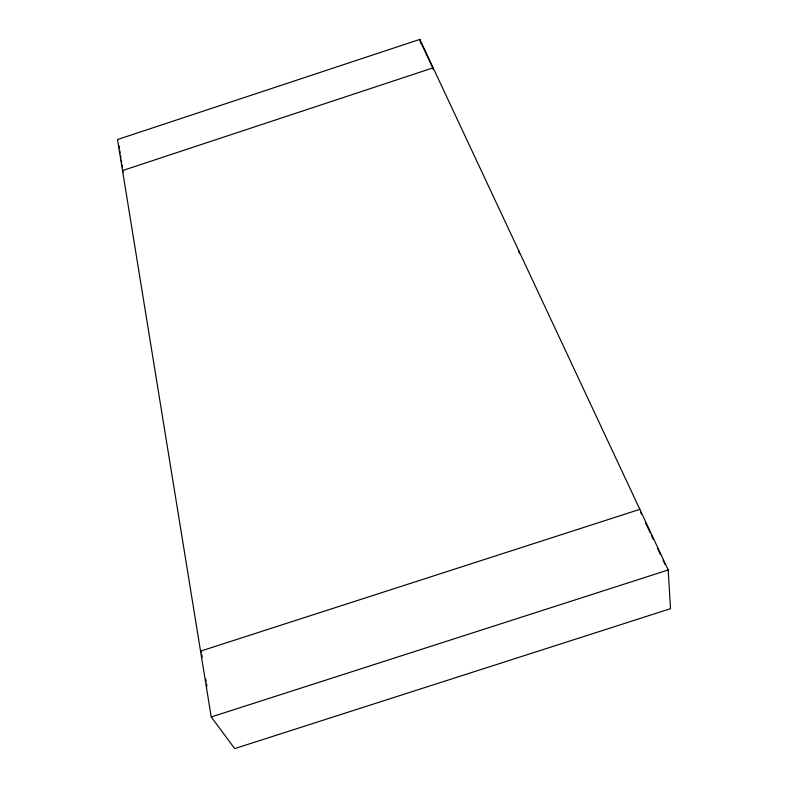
<?xml version="1.0" encoding="UTF-8"?>
<svg xmlns="http://www.w3.org/2000/svg" width="788" height="788" viewBox="0 0 788 788"><rect width="100%" height="100%" fill="white"/><g stroke="black" fill="none" stroke-linecap="round" stroke-linejoin="round"><path stroke-width="1.18" d="M419.827 39.4L117.491 139.545L211.233 716.972L234.716 748.6L670.509 608.681L668.214 569.96L419.827 39.4L420.605 42.966M639.836 509.344L200.546 651.134L201.423 652.405M211.233 716.972L668.214 569.96M123.243 172.04L122.524 170.563L433.134 67.837L433.479 69.452L420.694 42.109M640.477 511.954L641.511 514.15M645.608 522.907L650.218 532.767M651.243 534.963L653.291 539.347M657.389 548.103L660.462 554.683M663.033 560.16L665.082 564.543M518.819 250.84L519.223 253.224M118.968 145.81L119.362 148.193M119.746 150.577L120.131 152.961M120.525 155.354L120.909 157.738M121.303 160.122L121.687 162.505M122.071 164.889L122.465 167.273M201.817 654.828L202.211 657.251M205.767 679.069L206.161 681.502M206.554 683.925L206.948 686.348"/></g></svg>
